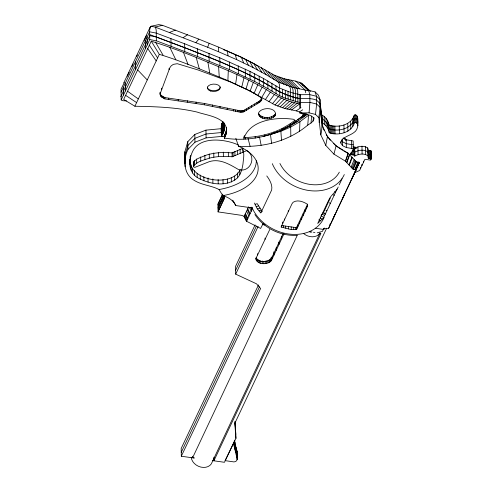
<?xml version="1.0" encoding="UTF-8"?>
<svg xmlns="http://www.w3.org/2000/svg" width="492" height="492" viewBox="0 0 492 492"><rect width="100%" height="100%" fill="white"/><g stroke="black" fill="none" stroke-linecap="round" stroke-linejoin="round"><path stroke-width="0.74" d="M160.177 94.79L160.164 92.348L160.177 94.79L161.099 96.715L164.894 98.917L204.469 104.814L240.471 112.213L243.897 111.752L259.702 102.281L261.67 100.073L261.769 97.988L261.67 100.073M189.869 159.359C189.156 181.068 231.8 187.76 240.262 169.629M242.187 148.141C244.991 152.957 243.355 158.805 242.968 164.064C242.193 168.965 240.932 174.02 237.556 177.833C226.523 187.637 209.02 184.186 197.212 177.501C188.627 172.114 188.473 160.392 192.341 152.059C199.42 135.552 225.502 139.027 238.558 145.054M224.893 137.213L224.942 134.31L226.172 131.192L226.646 127.533L225.994 134.439L224.34 138.061C253.786 142.821 284.025 133.326 306.842 114.495L297.789 119.574L290.157 125.269L282.15 129.913L282.125 128.486L290.132 123.836L294.862 120.312M299.782 107.699L299.806 94.71L309.775 94.624L316.516 96.284L320.034 99.685C319.456 111.512 323.822 123.197 320.802 134.845L325.747 145.374L333.939 154.144L345.378 161.142L353.25 169.377L356.159 169.802L328.453 228.663L324.283 228.356L323.767 229.457L315.415 228.245M225.342 136.345L225.441 133.332M299.579 131.198L299.905 121.709L308.515 115.288L307.758 125.097C288.706 141.278 263.091 147.612 238.485 146.241L235.834 138.27M300.335 107.779L300.378 94.796L290.6 92.391L279.622 88.074L263.54 78.523L249.998 71.414L219.764 57.792L184.623 43.763L156.241 33.093L149.63 31.802L149.888 27.687L150.989 26.267L158.793 24.6L162.477 25.32L198.799 39.12L218.725 47.189L241.295 57.201L253.608 63.431L274.567 75.264L284.253 78.763L295.71 81.137L301.258 83.068L310.52 91.469M297.789 119.574L302.445 116.087L303.066 114.814L302.838 113.781L301.774 112.803L296.227 110.866L284.77 108.498L275.083 104.999L250.133 91.069L227.882 80.608L228.294 70.707C202.901 60.221 177.501 49.188 151.253 41.187L123.664 99.445L134.9 106.247C155.767 106.635 176.776 107.274 197.187 112.09C207.034 115.54 228.595 117.404 226.345 132.299M184.863 163.369L184.9 151.733L187.803 141.653L194.82 134.451L205.957 130.128L221.209 128.683L221.345 136.444L206.093 137.889L194.955 142.213L187.938 149.414C183.006 159.672 183.362 174.297 194.414 180.484C201.984 185.189 211.24 185.441 219.063 189.531L222.778 195.632C228.128 197.126 233.405 200.299 235.748 205.539L252.703 207.999M225.705 135.417L225.846 132.293M225.994 134.439L226.172 131.192M224.395 123.615L223.639 128.197L221.277 132.563L206.025 134.008L194.887 138.332L187.87 145.534L184.967 155.613L185.06 162.987M224.272 136.536L221.462 136.198C224.161 132.557 225.133 127.68 224.37 123.295M226.203 133.4L226.412 130.023M320.802 134.845L318.828 117.65L315.489 114.415L309.081 112.84L309.911 102.385L309.775 94.624L308.693 90.344L307.236 90.356M354.572 172.717L359.615 170.515L364.916 159.297L370.556 160.109L371.22 158.719L368.262 158.27L367.801 155.693C363.809 152.858 358.385 154.021 354.394 156.259L354.88 155.22L350.612 154.599L353.299 148.713L353.164 140.952L346.214 139.796L343.035 138.209M299.099 82.078L308.638 90.848L291.953 87.127L278.011 81.856L266.104 74.667L253.042 67.545L236.738 59.655L218.331 51.648L218.725 47.189M236.984 451.902L234.444 440.112M237.181 458.956L233.442 443.274L225.09 460.635L233.921 461.914C239.266 462.056 236.664 454.061 237.046 451.201M307.758 125.097L311.012 123.006L311.651 116.137M246.578 221.148L244.112 216.394L241.91 215.404L218.061 211.892L223.922 199.414L224.5 196.591M311.012 123.006L313.06 121.081L313.429 117.502M313.06 121.081L314.068 117.877M222.802 122.084C220.053 125.392 221.757 131.905 221.462 136.198M315.489 114.415L316.651 104.04L316.516 96.284L315.095 91.918L308.693 90.344M284.062 233.694L271.621 260.127C268.614 265.495 254.751 264.991 256.393 257.494L269.837 229.346M318.828 117.65L320.169 107.447L320.034 99.685L318.435 95.153L315.095 91.918M319.111 122.545L320.464 112.594L320.169 107.447L316.651 104.04L309.911 102.385L299.942 102.471L300.514 102.551L297.918 102.096L285.446 98.234L279.757 95.829L267.931 88.695L254.776 81.518L229.635 69.698L197.464 56.457L171.062 46.316L156.376 40.848L149.765 39.563L121.173 99.944L122.988 100.743L126.512 100.866M235.631 84.052L237.003 74.575L228.294 70.707M325.747 145.374L327.451 136.628L322.248 125.54L322.112 117.785L320.329 104.839M357.487 119.322L357.395 116.358L356.528 115.294L355.415 114.814L354.326 115.042C351.239 125.14 338.324 128.111 329.117 125.036C328.447 120.78 325.729 117.035 321.965 114.962L322.1 122.717L322.875 127.139M357.432 123.824L357.807 121.961L357.463 120.239L356.595 119.175L355.482 118.689L354.394 118.916C351.306 129.015 338.391 131.985 329.185 128.91C328.515 124.66 325.796 120.909 322.032 118.843L322.549 121.788M357.739 118.08C358.102 123.264 358.773 129.703 353.563 132.815C349.751 135.466 345.083 136.505 341.756 139.888L340.79 143L342.537 145.65L346.35 147.551L353.299 148.713M241.812 86.936L243.952 77.816L237.003 74.575M275.631 115.017C276.252 107.053 262.113 106.899 258.669 112.563C258.048 120.522 272.193 120.681 275.631 115.017L275.606 113.67C271.892 118.763 262.396 118.941 258.626 113.83L258.651 115.177M333.939 154.144L336.073 145.86L327.451 136.628M307.678 205.502L307.1 204.063C303.146 201.572 297.439 199.432 293.121 202.255L292.008 203.768L281.073 227.009L290.458 229.407L296.498 229.61L307.389 206.56L307.654 204.198M160.189 93.695L169.826 67.748L171.216 65.842L173.319 64.366L177.28 63.702L198.079 69.975L231.062 82.207L247.839 89.925L254.665 93.658L260.434 97.231L261.793 99.341M221.468 124.962L222.439 122.643M246.031 88.99L248.688 80.128L243.952 77.816M345.378 161.142L348.108 153.227L336.073 145.86M322.1 122.717C325.864 124.79 328.582 128.535 329.253 132.791C338.459 135.866 351.374 132.895 354.461 122.797L354.326 115.042M345.556 161.333L348.299 153.424L343.81 151.032M244.395 135.577L243.694 137.588C256.959 137.299 270.194 134.353 282.125 128.486M243.718 139.021C249.555 119.673 276.996 116.69 293.982 119.371L295.477 121.303L296.159 121.057C287.187 128.215 276.504 132.969 265.446 135.872M193.547 166.425C196.708 161.271 204.002 160.214 209.309 158.166C216.757 156.284 224.518 156.038 232.132 156.794L246.633 150.663L247.482 150.89C257.224 158.073 249.186 173.51 238.202 169.377C229.53 164.365 219.721 158.289 209.285 161.665L194.887 167.354L193.657 166.966L193.473 162.194M346.608 162.428L349.406 154.58M346.878 162.717L349.695 154.888M250.133 91.069L253.3 82.465L248.688 80.128M323.767 229.457L324.302 228.017M348.957 164.888L351.885 157.169M349.314 165.263L352.254 157.563M218.331 51.648L207.636 47.244L209.205 43.271M351.14 167.169L354.178 159.568M352.02 168.092L355.107 160.54M352.77 168.879L355.894 161.37L356.411 161.899L359.461 162.342L355.759 170.65M353.25 169.377L356.411 161.899L348.108 153.227M328.453 228.663L344.88 193.319L342.309 199.229M332.783 219.463L334.855 214.617M354.701 169.586L357.93 162.12M355.175 169.66L358.428 162.188M254.124 93.166L257.783 84.815L253.3 82.465M355.704 169.734L358.982 162.268M351.516 179.66L355.298 171.191L345.206 192.63M355.857 169.758L359.142 162.292M353.391 175.675L357.93 165.583M223.854 195.533L217.993 208.011M359.037 163.233L359.461 162.342L356.552 168.522M221.326 128.437L223.872 123.283L224.008 131.038M218.061 211.892L217.925 204.137L222.642 194.112M248.638 206.781L244.063 216.505L246.529 221.252L260.625 228.436L263.232 223.399M246.529 221.252L252.052 209.518L251.234 207.507M255.09 224.887L235.557 266.4L235.693 274.155L256.461 283.792L260.619 288.503L181.314 456.238L194.18 458.046M235.625 270.274L256.461 226M235.693 274.155L258.159 226.418M283.121 233.589L271.59 258.097C268.263 262.789 259.309 262.943 256.08 258.079M296.498 229.61L296.467 227.679L307.359 204.635L307.389 206.56M194.174 457.874L192.655 457.652L297.322 235.244M324.148 211.173L330.353 197.975M354.431 148.135L354.744 147.465L353.52 147.28L353.656 155.041M354.498 152.016L354.812 151.339L352.383 150.989M337.241 189.026L338.213 186.96M339.191 184.887L342.112 178.682M320.046 232.864L212.157 462.111A11.033 8.684 25.2 0 1 200.945 467.111A11.033 8.684 25.2 0 1 191.222 457.332M212.421 460.518L213.94 460.74L320.901 233.466L319.382 233.245M323.871 228.313L322.432 231.375L317.211 232.827M326.639 228.22L234.807 423.354L235.939 438.36L224.463 462.289L212.353 460.592M355.611 170.521L356.239 169.187M368.127 150.509L371.085 150.958L370.943 159.297M370.691 155.816L371.152 154.839L368.194 154.39M123.763 82.859L149.888 27.687M124.371 82.471L121.038 89.163L121.173 99.944M127.287 76.322L129.242 72.195M131.844 66.691L133.148 63.935M136.733 56.371L137.385 54.993M144.224 40.547L146.505 35.731M150.035 28.272L150.989 26.267L155.128 27.072L207.636 47.244M121.038 92.189L149.63 31.802L149.765 39.563M120.78 96.746L150.158 34.711C191.087 50.381 233.067 64.514 271.074 86.697C278.343 91.924 286.707 95.282 295.298 97.625C302.272 99.771 309.739 97.182 316.584 100.165L320.101 103.566L322.18 121.665M151.253 41.187L159.31 54.335L134.9 106.247M258.515 284.905L181.179 448.483L181.314 456.238M181.247 452.357L259.567 286.701M325.606 213.534L337.082 189.063C334.634 192.993 330.427 195.773 328.644 200.262L317.709 223.497L323.355 217.974L325.606 213.534L324.609 212.907M323.89 211.714L321.048 215.767L323.644 217.396M258.005 95.282L262.138 87.195L257.783 84.815M222.63 122.2L222.107 123.215A11.937 9.145 32.1 0 0 221.72 127.606L221.831 135.411M160.152 93.443L161.081 95.362L164.869 97.57L204.444 103.468L240.447 110.866L243.872 110.405L259.678 100.928L261.652 98.726M261.762 97.41L266.369 89.587C276.516 96.327 287.679 101.85 299.825 103.75L291.541 110.017M224.34 138.061L224.315 135.263L224.942 134.31M265.409 99.562L270.465 92.004M221.787 131.481L223.719 127.945L224.401 123.228L224.463 127.496M268.958 101.739L274.45 94.452M195.945 42.576L198.799 39.12M272.359 103.806L278.275 96.776M275.083 104.999L281.332 98.111M277.629 106.038L284.192 99.279M280.083 106.967L286.953 100.325M282.469 107.785L289.628 101.247M284.77 108.498L292.217 102.047M287.002 109.101L294.72 102.723M289.167 109.599L297.156 103.283M296.227 110.866L300.956 107.582M183.258 37.644L187.513 34.729M299.616 111.807L302.709 109.796M303.066 114.814L305.003 113.677M299.905 121.709L290.692 127.053L280.877 131.309L270.459 134.488L271.609 143.344M302.445 116.087L306.301 113.88M300.766 117.668L307.045 114.119M277.162 131.665L273.657 133.603L273.632 132.17M298.269 120.891L290.157 125.269L290.132 123.836M354.258 148.504C358.25 146.265 363.674 145.103 367.665 147.932L368.293 149.74L368.428 157.502M354.326 152.379C358.317 150.146 363.742 148.984 367.733 151.813L368.36 153.621M283.816 128.48L289.271 126.112M242.777 148.387L232.064 152.914C222.944 151.991 213.577 152.569 204.875 155.613C201.087 157.569 195.508 158.406 193.479 162.544L193.59 163.086M169.58 32.454L175.337 30.104M255.114 204.371L257.218 203.639L261.953 211.086M256.209 206.683L258.62 205.84M257.494 208.965L260.047 208.079M259.05 210.871L261.32 210.084M260.213 212.304L262.273 211.591M162.477 25.32L155.128 27.072A11.906 4.471 -74.5 0 1 156.241 33.093L156.376 40.848M354.461 122.797L355.55 122.57L356.663 123.049L357.53 124.119L357.875 125.841M245.797 138.59L245.157 139.027L245.133 137.6M258.005 137.293L259.493 137.01M263.214 136.302L264.702 136.02M221.345 136.444L222.765 136.401M309.081 112.84L299.616 112.926C304.345 113.941 309.966 114.082 313.564 117.729L313.914 119.322M296.959 235.317C280.551 236.277 264.075 228.245 254.893 214.58M329.615 224.247L330.298 224.303M224.315 135.263L224.518 138.08M299.806 94.71L300.378 94.796M352.869 146.887L355.765 147.305M296.467 227.679L281.67 225.539L281.701 227.169M309.499 231.812L311.018 232.033M262.697 224.635L264.973 224.973M309.616 231.683L311.891 232.027M313.41 232.255L314.929 232.482M353.231 144.833L346.282 143.67L342.469 141.77L341.423 140.183M300.446 98.671C283.312 96.42 269.757 85.055 254.708 77.644A355.642 204.494 -1 0 0 238.312 69.704L219.832 61.666L184.691 47.638L156.308 36.974L149.697 35.682M159.31 54.335C182.673 61.451 205.281 71.272 227.882 80.608M217.925 204.137L218.423 204.254M223.429 49.624L239.45 56.377L253.528 63.585M262.138 87.195L266.369 89.587M254.149 63.923L257.107 65.737M343.711 137.871L346.214 139.931M334.64 191.609L335.63 192.237M333.182 194.703L334.173 195.324M329.363 202.815L330.36 203.436M325.901 210.176L326.891 210.804M323.17 212.888L325.267 214.204M322.26 214.125L324.572 215.576M320.31 217.987L322.155 219.149M318.902 219.746L320.507 220.76M342.617 150.245L336.645 146.315L333.447 143.35M125.608 95.337L136.487 102.527M127.545 91.241L138.215 98.88M266.769 175.952C269.702 179.691 272.685 185.053 271.664 189.986L260.791 213.005L257.002 208.362L254.487 203.036M301.258 83.068L309.493 90.559M295.71 81.137L304.831 89.79A11.949 3.856 -77.1 0 1 305.729 92.785M291.024 80.282L299.567 88.831M288.65 79.864L296.897 88.363A11.968 3.506 -78.6 0 1 297.783 94.335L297.918 102.096M137.643 69.913L147.2 79.901M286.479 79.372L294.462 87.804A11.968 4.139 -76 0 1 295.489 93.812L295.624 101.567M284.253 78.763L291.953 87.127A11.968 4.637 -73.8 0 1 293.097 93.166L293.232 100.921M281.947 78.056L289.37 86.328A11.974 5.055 -71.9 0 1 290.6 92.391L290.735 100.147M279.567 77.232L286.695 85.405M277.107 76.303L283.927 84.36M274.567 75.264L281.073 83.191M271.842 74.077L278.011 81.856A11.943 6.679 -62.7 0 1 279.622 88.074L279.757 95.829M268.441 72.01L274.192 79.532M326.239 134.734L330.329 140.263M264.893 69.827L270.206 77.084M261.246 67.681L266.104 74.667M147.741 48.591L156.192 60.922M257.482 65.547L261.879 72.275M149.347 45.203L157.618 57.908M253.608 63.431L257.525 69.895M155.386 41.992L162.993 55.049M249.616 61.334L253.042 67.545M232.544 200.183L233.595 202.101M233.269 200.945L235.748 205.539M244.598 215.367L247.039 220.176M245.09 214.321L247.507 219.186M245.514 59.261L248.429 65.208M245.465 213.522L247.863 218.423M355.464 147.262L356.11 148.584M355.31 147.237L355.956 148.559M354.781 147.163L355.421 148.486M169.845 47.373L175.859 59.839M354.314 147.09L354.947 148.412M323.004 127.877L324.296 130.62M246.572 211.166L248.915 216.185M247.347 209.53L249.647 214.629M247.777 208.614L250.059 213.762M345.163 138.836L345.765 140.202M344.984 138.646L345.581 140.011M249.481 207.489L251.148 211.443M241.295 57.201L243.688 62.896M250.699 207.403L251.793 210.078M183.522 52.564L188.03 64.464M235.108 54.317L236.738 59.655M196.203 57.496L199.322 68.849M248.005 138.332L250.096 146.302M185.281 160.355L184.721 155.607M302.316 84.046L302.543 85.079M259.579 137.317L261.141 145.337M207.895 62.164L209.727 73.007M227.359 50.873L228.036 55.787M235.121 421.595L235.939 438.36M234.905 421.724L235.871 434.479M280.877 131.309L281.504 140.325M218.589 66.568L219.248 76.924M371.085 150.958L371.22 158.719M370.968 150.921L371.116 158.934M370.722 157.581L370.759 159.697M370.384 150.841L370.519 158.596M369.547 150.718L369.683 158.473M368.711 150.595L368.846 158.356M367.665 147.932L367.801 155.693M365.378 146.671L365.513 154.427M363.36 161.105L363.385 162.514M361.964 146.216L362.1 153.971M361.86 164.285L361.884 165.693M360.458 167.262L360.482 168.676M357.395 116.358L357.53 124.119M357.942 146.831L358.078 154.586M356.528 115.294L356.663 123.049M355.415 114.814L355.55 122.57M354.744 147.465L354.824 155.349M354.566 147.84L354.701 155.601M354.449 147.415L354.584 155.177M354.492 151.659L354.566 155.89M353.551 116.087L353.687 123.849M352.678 118.615L352.813 126.37M352.377 150.632L352.45 154.863M351.454 140.657L351.589 148.412M351.276 152.588L351.313 154.703M350.667 121.364L350.802 129.125M350.605 152.969L350.612 154.599M347.758 123.492L347.893 131.247M346.214 139.796L346.35 147.551M343.951 124.98L344.086 132.742M342.426 139.304L342.537 145.65M340.765 141.591L340.79 143M339.246 125.841L339.382 133.603M334.904 126.1L335.04 133.855M333.767 126.112L333.902 133.873M332.617 126.02L332.752 133.775M331.46 125.804L331.596 133.56M330.298 125.478L330.433 133.234M329.117 125.036L329.253 132.791M328.471 122.496L328.607 130.257M327.432 120.22L327.567 127.981M325.999 118.209L326.134 125.964M324.179 116.456L324.314 124.212M306.516 206.419L306.553 208.344M305.065 209.506L305.095 211.437M303.226 213.411L303.263 215.336M301.245 217.618L301.276 219.549M299.351 221.646L299.382 223.571M297.777 224.985L297.814 226.91M296.762 227.144L296.799 229.069M295.551 227.544L295.587 229.579M293.687 227.273L293.724 229.518M290.655 124.937L290.827 136.278M291.202 226.917L291.246 229.438M288.005 91.5L288.14 99.255M288.257 210.668L288.275 211.708M288.429 226.517L288.466 228.897M285.311 90.479L285.446 98.234M285.692 226.117L285.729 228.196M282.513 89.335L282.648 97.096M284.351 218.965L284.37 220.004M283.33 225.779L283.361 227.593M282.666 222.003L282.697 223.565M281.596 236.252L281.645 238.835M278.878 242.033L278.921 244.622M275.92 85.823L276.055 93.585M274.721 114.894L274.745 116.247M276.178 247.765L276.227 250.348M273.318 115.958L273.343 117.305M271.922 83.369L272.058 91.125M271.492 116.776L271.516 118.123M273.829 251.806L273.89 255.311M272.199 256.221L272.242 258.804M269.37 117.305L269.395 118.652M271.578 257.544L271.547 260.299M271.486 257.747L271.498 260.397M267.796 80.934L267.931 88.695M270.938 257.845L270.994 261.074M270.139 259.21L270.188 261.799M267.094 117.496L267.119 118.843M269.13 259.831L269.179 262.414M267.955 260.329L268.005 262.919M264.819 117.348L264.844 118.695M264.647 134.913L264.671 136.345M263.54 78.523L263.675 86.278M266.652 260.705L266.695 263.288M265.034 238.067L265.053 239.358M262.703 116.862L262.728 118.209M265.243 260.938L265.293 263.527M261.24 99.476L261.264 100.823M263.786 261.67L263.817 263.607M260.539 100.239L260.563 101.586M260.889 116.075L260.914 117.422M259.678 100.928L259.702 102.281M259.155 76.131L259.29 83.892M262.273 260.951L262.316 263.534M259.499 115.042L259.524 116.389M258.866 101.42L258.89 102.766M260.76 260.698L260.809 263.281M257.008 102.533L257.033 103.88M259.395 260.286L259.444 262.876M258.22 259.745L258.269 262.334M254.641 73.763L254.776 81.518M257.599 253.632L257.617 254.924M255.157 136.721L255.182 138.154M257.261 259.093L257.31 261.676M254.469 104.052L254.493 105.399M256.541 258.343L256.584 260.932M256.08 258.171L256.117 260.108M255.901 257.949L255.926 259.241M251.597 105.774L251.621 107.121M249.998 71.414L250.133 79.169M248.749 107.477L248.774 108.83M246.277 108.96L246.301 110.313M245.231 69.089L245.367 76.844M244.53 110.005L244.555 111.358M243.872 110.405L243.897 111.752M243.349 110.669L243.374 112.016M242.605 110.835L242.624 112.182M242.771 148.03L242.845 152.262M241.633 110.903L241.658 112.25M240.447 110.866L240.471 112.213M240.108 149.162L240.182 153.393M238.245 65.83L238.38 73.585M239.038 110.725L239.063 112.071M239.721 170.521L239.795 174.752M237.408 110.485L237.433 111.832M237.365 150.318L237.439 154.549M237.47 172.895L237.556 177.833M235.557 110.146L235.582 111.493M234.893 151.364L234.967 155.595M233.485 109.704L233.509 111.051M234.666 176.019L234.739 180.25M233.011 152.163L233.085 156.394M232.058 152.563L232.132 156.794M236.972 450.672L237.119 459.663M236.689 449.491L236.824 457.252M229.5 61.943L229.635 69.698M236.203 447.456L236.338 455.211M231.295 177.797L231.369 182.028M235.588 444.885L235.723 452.64M234.918 442.105L235.053 449.86M234.309 440.863L234.42 447.21M233.841 442.185L233.891 445.008M233.522 442.173L233.546 443.581M228.325 152.274L228.399 156.505M227.218 108.148L227.243 109.495M227.396 178.959L227.47 183.19M224.29 123.105L224.389 128.75M224.124 123.584L224.235 129.931M223.706 132.077L223.571 124.316A11.968 9.588 18.9 0 1 223.429 122.797M223.325 133.043L223.19 125.282A11.968 9.453 24.3 0 1 223.183 122.274M224.321 195.853L224.358 197.968M223.306 152.139L223.38 156.37M222.87 133.935L222.735 126.173A11.968 9.25 30.1 0 1 223.122 121.776M223.86 195.89L223.922 199.414M223.583 195.773L223.657 200.004M222.335 134.753L222.2 126.998A11.968 8.997 35.8 0 1 222.581 122.619M222.999 179.518L223.073 183.75M222.956 194.906L223.067 201.253M221.646 127.76L221.714 135.657M221.505 128.061L221.603 135.903M221.431 128.215L221.505 136.106M219.764 57.792L219.899 65.547M222.058 195.355L222.193 203.11M220.01 106.512L220.035 107.865M221.031 197.538L221.166 205.293M219.973 199.783L220.108 207.544M218.454 152.379L218.528 156.61M219.02 201.812L219.155 209.574M218.134 179.5L218.208 183.731M218.294 203.356L218.43 211.111M213.768 152.975L213.842 157.206M212.415 104.956L212.439 106.303M212.833 178.916L212.907 183.147M209.045 53.376L209.18 61.131M209.235 153.935L209.309 158.166M213.879 457.209L213.94 460.74M208.005 177.913L208.079 182.145M205.957 130.128L206.093 137.889M204.444 103.468L204.469 104.814M204.869 155.263L204.943 159.494M203.848 176.64L203.922 180.871M200.668 156.948L200.742 161.179M200.219 175.09L200.293 179.322M197.329 48.702L197.464 56.457M196.087 102.059L196.105 103.406M197.138 173.27L197.212 177.501M196.628 159.002L196.702 163.233M194.82 134.451L194.955 142.213M194.389 160.564L194.463 164.795M194.574 170.46L194.66 175.398M193.731 161.462L193.805 165.693M193.584 162.735L193.608 164.143M192.556 168.086L192.643 173.024M191.068 164.728L191.167 170.367M190.675 155.423L190.699 156.831M190.164 156.511L190.213 159.334M190.152 163.209L190.226 167.44M189.912 159.795L189.918 164.562M187.341 100.725L187.366 102.072M187.803 141.653L187.938 149.414M192.63 456.244L192.655 457.652M184.623 43.763L184.758 51.519M184.9 151.733L185.127 166.862M178.215 99.464L178.239 100.811M170.927 38.561L171.062 46.316M169.076 68.339L169.1 69.686M168.707 98.277L168.731 99.624M164.869 97.57L164.894 98.917M163.289 96.924L163.313 98.271M162.022 96.192L162.046 97.539M161.665 88.136L161.69 89.483M161.081 95.362L161.099 96.715M160.453 94.452L160.478 95.799M147.108 37.14L147.243 44.895M145.503 40.529L145.638 48.284M135.405 61.851L135.54 69.606M125.306 83.173L125.442 90.934M123.363 87.275L123.498 95.03M224.352 135.214L224.37 138.018M256.32 160.749A50.928 29.286 -1 0 1 219.063 189.531M324.142 217.335A39.704 31.26 25.2 0 1 288.497 233.983A39.704 31.26 25.2 0 1 251.855 207.144M344.302 174.562A39.704 31.26 25.2 0 1 308.49 190.453A39.704 31.26 25.2 0 1 272.31 163.688M339.326 172.157A33.505 26.377 25.2 0 1 309.886 184.402A33.505 26.377 25.2 0 1 279.923 163.485M220.225 86.912A6.433 3.696 -1 0 1 213.768 90.669A6.433 3.696 -1 0 1 207.366 87.029M319.671 233.497A11.033 8.684 25.2 0 1 303.472 233.417M238.485 146.241A48.382 27.823 -1 0 1 257.377 173.448A48.382 27.823 -1 0 1 222.778 195.632M210.57 91.02A6.433 3.696 -1 0 0 220.238 87.724A6.433 3.696 -1 0 0 210.613 84.612A6.433 3.696 -1 0 0 210.57 91.02"/></g></svg>
